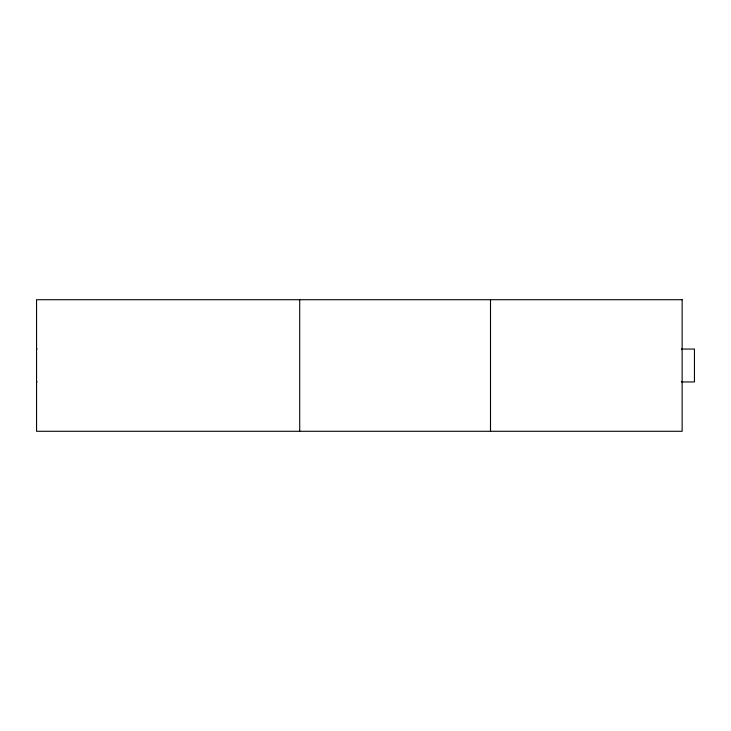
<?xml version="1.0" encoding="UTF-8"?>
<svg xmlns="http://www.w3.org/2000/svg" width="731" height="731" viewBox="0 0 731 731"><rect width="100%" height="100%" fill="white"/><g stroke="black" fill="none" stroke-linecap="round" stroke-linejoin="round"><path stroke-width="1.1" d="M36.55 349.053L37.162 349.053M681.365 349.053L694.45 349.053L694.45 381.947L681.365 381.947M36.55 381.947L37.162 381.947M490.501 299.71L490.501 431.29M299.71 299.71L299.71 431.29M682.142 299.71L36.55 299.71L36.55 431.29L682.142 431.29L682.142 299.71"/></g></svg>
